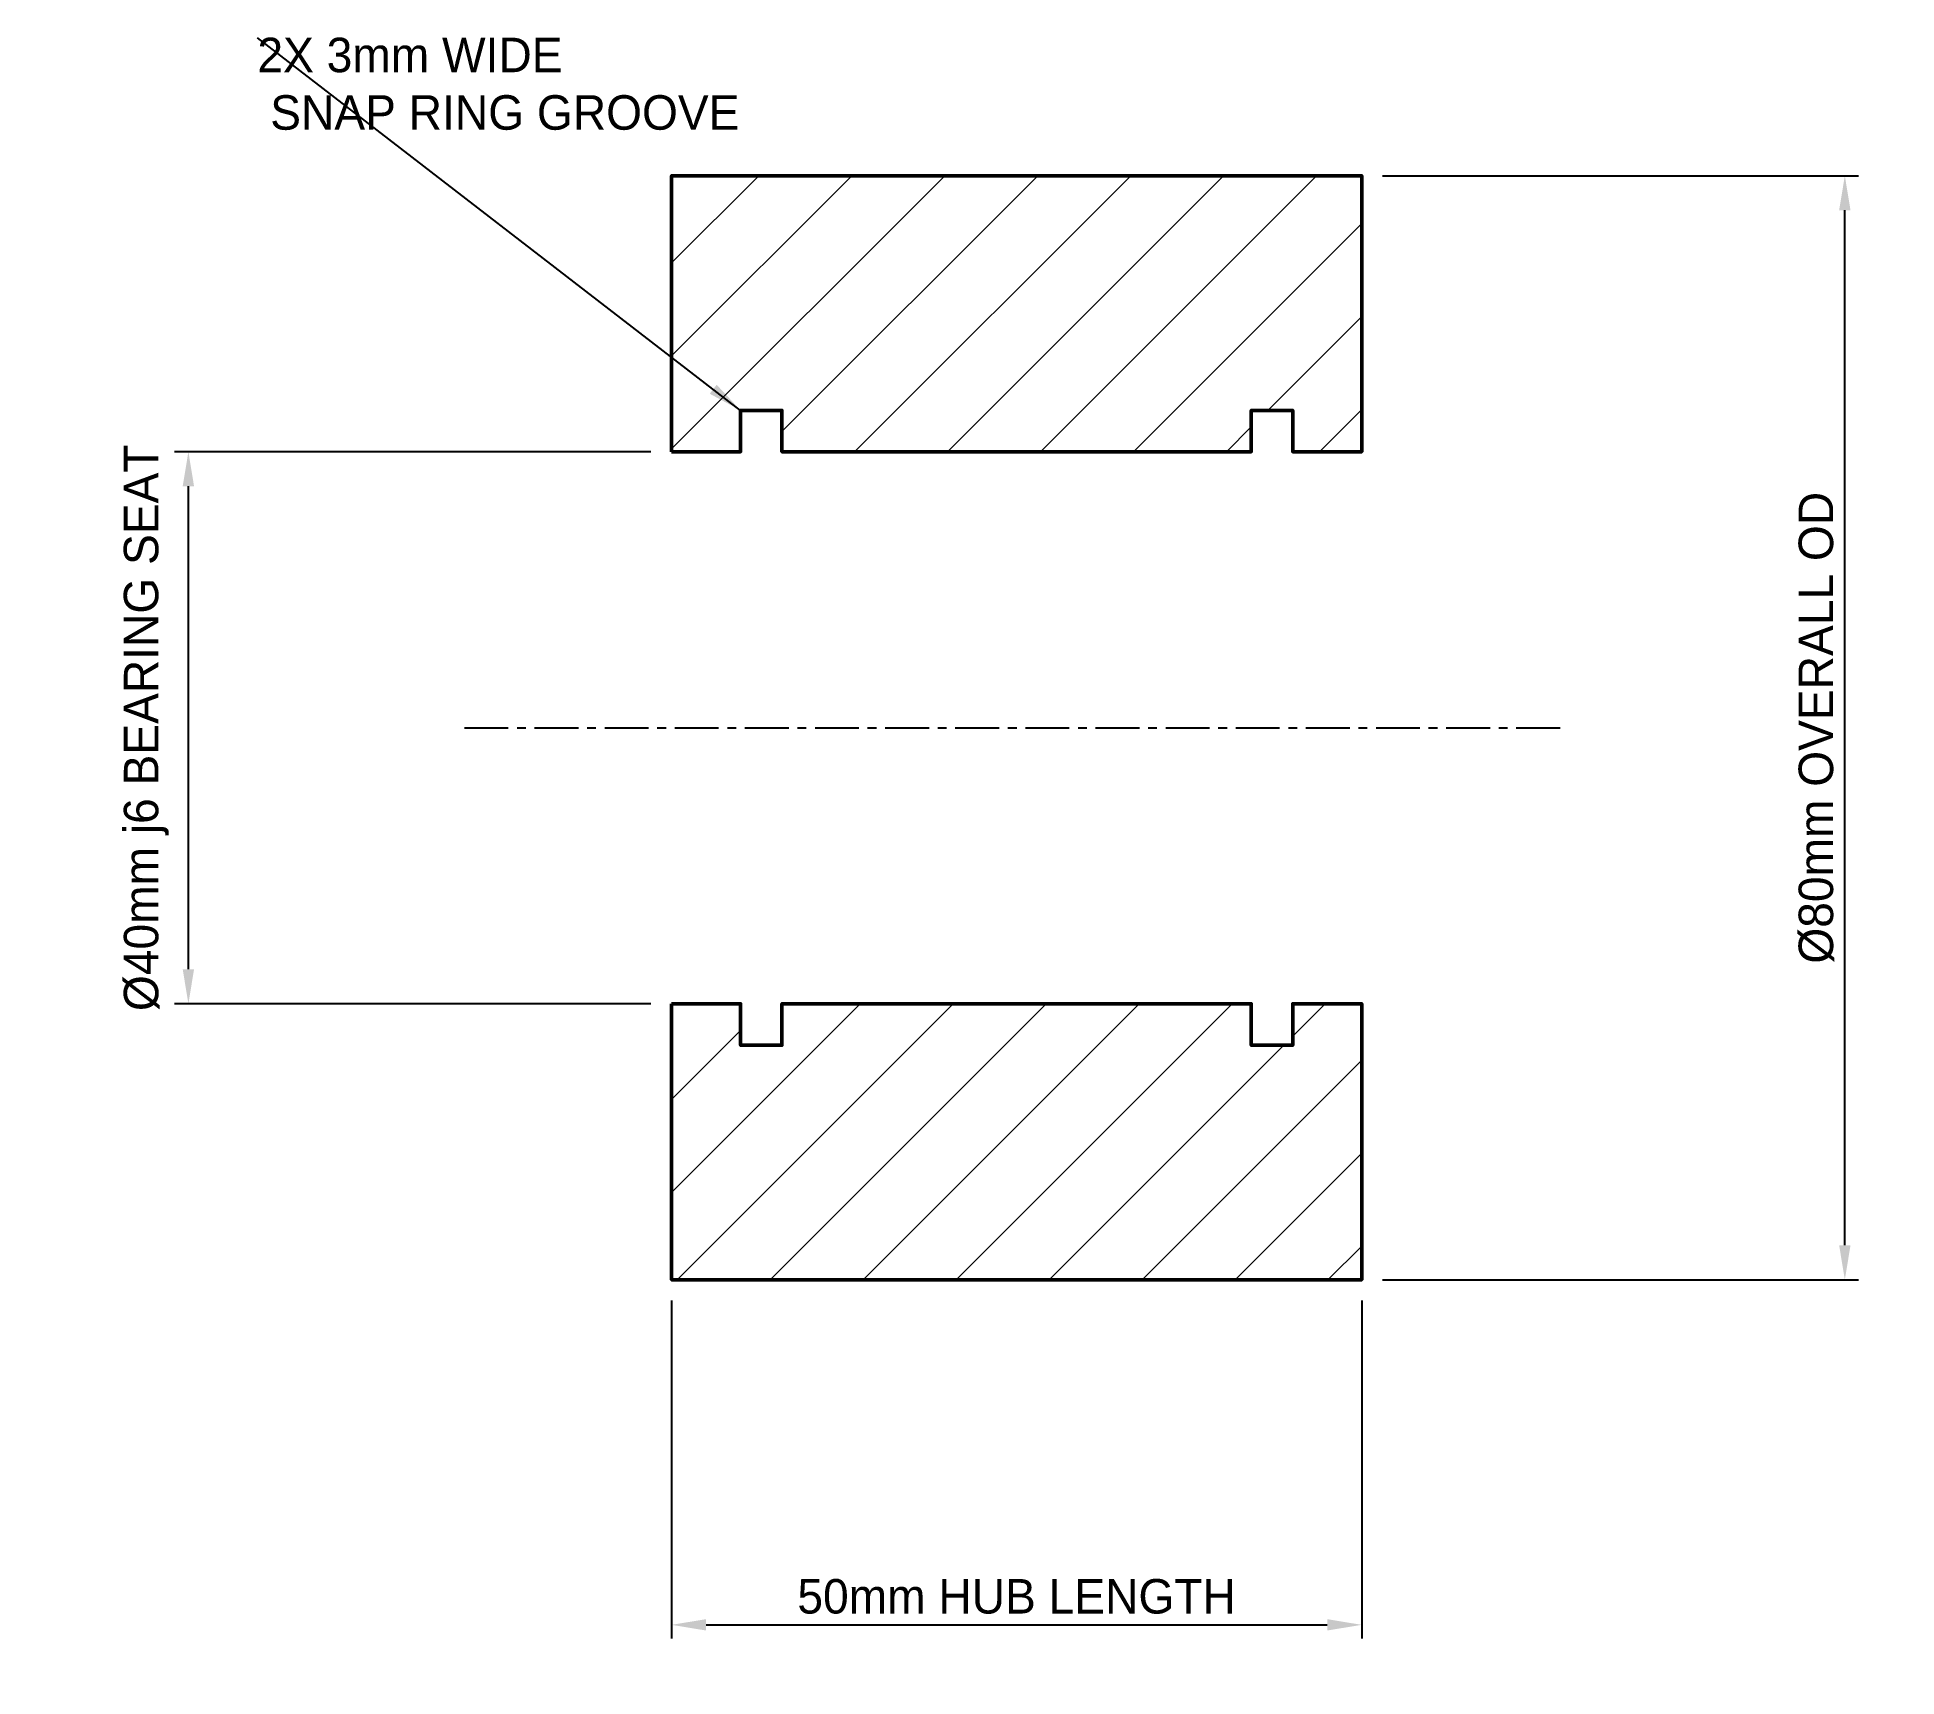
# Model space of a CAD drawing. Header units: metres. Extents: x -46 to 89, y -69 to 50.
import ezdxf

# ---------------------------------------------------------------- set-up
doc = ezdxf.new("R2010")
doc.units = ezdxf.units.M
doc.linetypes.add('CENTER', pattern=[5.08, 3.175, -0.635, 0.635, -0.635])
for name, color, linetype, lineweight in [('CENTERLINES', 7, 'CENTER', 25), ('DIMENSIONS', 7, 'Continuous', 25), ('GEOMETRY', 7, 'Continuous', 50), ('HATCH', 7, 'Continuous', 13)]:
    doc.layers.add(name, color=color, linetype=linetype, lineweight=lineweight)
doc.dimstyles.new('ENGINEERING_STYLE', dxfattribs={"dimtxt": 2.5, "dimasz": 2.5, "dimexe": 1, "dimexo": 1.5, "dimgap": 0.8, "dimtad": 1, "dimcen": 2.5, "dimazin": 3, "dimtfac": 1, "dimtmove": 0, "dimatfit": 3, "dimtfill": 1})

msp = doc.modelspace()

# ---------------------------------------------------------------- hatches: boundary and pattern name
at = {"layer": 'HATCH'}
h = msp.add_hatch(dxfattribs=at)
h.set_pattern_fill('ANSI31', scale=1.5)
h.paths.add_polyline_path([(0, 20), (5, 20), (5, 23), (8, 23), (8, 20), (42, 20), (42, 23), (45, 23), (45, 20), (50, 20), (50, 40), (0, 40)])
h = msp.add_hatch(dxfattribs=at)
h.set_pattern_fill('ANSI31', scale=1.5)
h.paths.add_polyline_path([(0, -20), (0, -40), (50, -40), (50, -20), (45, -20), (45, -23), (42, -23), (42, -20), (8, -20), (8, -23), (5, -23), (5, -20)])

# ---------------------------------------------------------------- linework, layer by layer
at = {"layer": 'CENTERLINES'}
msp.add_line((-15, 0), (65, 0), dxfattribs=at)
at = {"layer": 'GEOMETRY'}
for points in [[(0, 20), (5, 20), (5, 23), (8, 23), (8, 20), (42, 20), (42, 23), (45, 23), (45, 20), (50, 20), (50, 40), (0, 40)], [(0, -20), (0, -40), (50, -40), (50, -20), (45, -20), (45, -23), (42, -23), (42, -20), (8, -20), (8, -23), (5, -23), (5, -20)]]:
    msp.add_lwpolyline(points, close=True, dxfattribs=at)

# ---------------------------------------------------------------- texts
at = {"layer": 'DIMENSIONS', "insert": (-30, 50), "char_height": 2.5, "attachment_point": 1}
msp.add_mtext('2X 3mm WIDE\\P SNAP RING GROOVE', dxfattribs=at)

# ---------------------------------------------------------------- leaders
at = {"layer": 'DIMENSIONS'}
msp.add_leader([(5, 23), (-30, 50)], dimstyle='ENGINEERING_STYLE', dxfattribs=at)

# ---------------------------------------------------------------- next in the draw order: dimensions: what is measured, and where the dimension line sits
msp.add_linear_dim(base=(-35, -20), p1=(0, -20), p2=(0, 20), angle=90, text='%%C40mm j6 BEARING SEAT', dimstyle='ENGINEERING_STYLE', dxfattribs=at).render()
msp.add_linear_dim(base=(0, -65), p1=(0, -40), p2=(50, -40), text='50mm HUB LENGTH', dimstyle='ENGINEERING_STYLE', dxfattribs=at).render()

# ---------------------------------------------------------------- next in the draw order: dimensions: what is measured, and where the dimension line sits
msp.add_linear_dim(base=(85, -40), p1=(50, -40), p2=(50, 40), angle=90, text='%%C80mm OVERALL OD', dimstyle='ENGINEERING_STYLE', dxfattribs=at).render()

doc.saveas('drawing.dxf')
